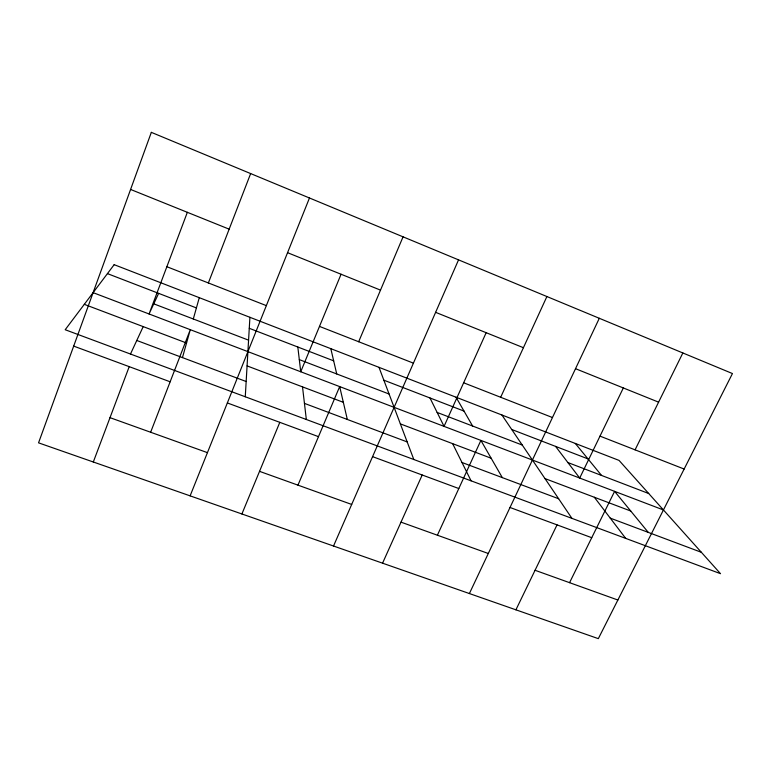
<?xml version="1.0" encoding="UTF-8"?>
<svg xmlns="http://www.w3.org/2000/svg" width="771" height="771" viewBox="0 0 771 771"><rect width="100%" height="100%" fill="white"/><g stroke="black" fill="none" stroke-linecap="round" stroke-linejoin="round"><path stroke-width="1.16" d="M245.274 396.766L249.91 317.305M182.457 357.599L190.292 329.68L150.634 432.252M193.299 318.982L199.284 297.673M93.31 462.002L129.22 366.649M187.353 212.314L149.063 313.97L158.633 293.356M208.363 282.947L250.652 173.571M190.119 495.859L309.47 197.993M241.901 513.978L279.806 422.344M341.071 274.235L300.729 371.757L297.828 347.017M297.953 485.152L339.674 386.599L347.326 419.463M358.66 341.736L403.06 236.832M333.525 546.022L458.543 259.866M382.561 563.177L422.2 475.003M486.164 332.686L444.057 426.373L429.967 397.961M437.388 535.219L480.892 440.405L502.316 477.615M500.668 397.277L546.899 296.536M130.482 354.034L143.204 326.615M469.394 593.545L599.308 318.288M515.915 609.822L557.038 524.868M623.334 387.948L579.705 478.049L555.573 446.39M569.557 582.674L614.603 491.349L648.266 532.385M635.073 449.85L682.855 352.964M110.012 417.66L207.438 452.644M259.538 471.351L351.692 504.446M401.007 522.15L488.303 553.491M535.055 570.28L617.87 600.021M73.688 346.112L170.15 381.79M227.349 402.944L318.481 436.646M372.566 456.644L458.803 488.535M510.017 507.482L591.742 537.705M136.775 340.464L246.161 381.51M304.449 403.378L407.175 441.918M461.974 462.484L558.647 498.75M610.247 518.122L701.379 552.306M84.309 304.343L186.553 343.008M247.077 365.907L343.336 402.317M400.361 423.886L491.146 458.225M544.981 478.589L630.745 511.028M93.108 292.652L663.436 509.959M153.766 303.832L248.58 340.165M299.302 359.614L389.076 394.01M437.138 412.437L522.266 445.06M567.88 462.542L648.71 493.517M107.439 273.618L196.403 307.918M249.274 328.301L333.67 360.838M383.852 380.18L464.017 411.097M511.713 429.486L587.965 458.88M166.864 266.718L266.342 305.624M319.493 326.412L413.42 363.151M463.641 382.792L552.47 417.535M600.002 436.126L684.137 469.038M130.598 189.454L229.16 229.16M287.554 252.686L380.508 290.127M435.615 312.332L523.422 347.702M575.523 368.692L658.588 402.154M575.311 443.45L601.553 475.447M594.345 497.256L625.695 538.38M501.902 414.991L571.928 518.363M456.027 397.21L472.613 426.026M452.635 443.653L471.071 480.825M378.995 367.343L413.825 459.516M330.826 348.675L336.725 373.945M302.511 386.869L306.338 419.501M151.328 132.352L38.55 442.843L598.325 638.648L732.45 373.55L151.328 132.352M114.166 264.675L65.188 329.728L720.519 573.682L619.055 460.412L114.166 264.675"/></g></svg>
